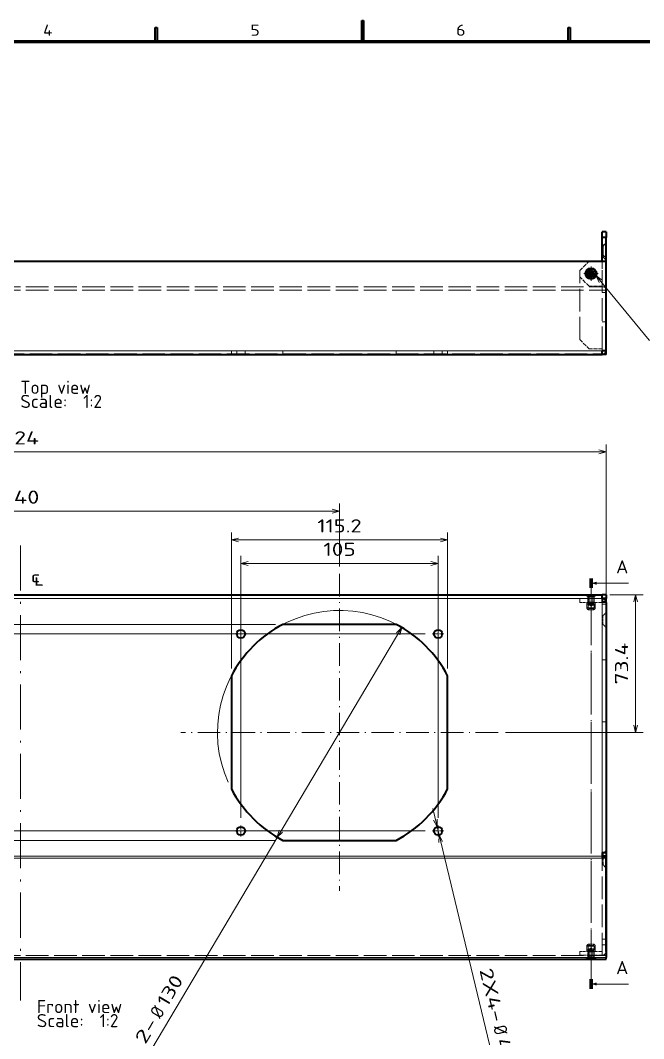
# Model space of a CAD drawing. Extents: x 23 to 587, y 4 to 413.
# Drawn here: x 220.6 to 386.6, y 141.3 to 412.7 of the extents above; entities that cross this region are included whole.
import ezdxf
from ezdxf.enums import TextEntityAlignment as Align

# ---------------------------------------------------------------- set-up
doc = ezdxf.new("R2010")
doc.units = 0
doc.linetypes.add('DASHDOT', pattern=[18.5, 12, -3, 0.5, -3])
doc.linetypes.add('DASHED', pattern=[15, 12, -3])
doc.layers.get('0').update_dxf_attribs({"lineweight": 13})
doc.layers.add('3', color=7, linetype='Continuous', lineweight=13)
doc.styles.add('GDT', font='gdt.shx')
doc.styles.get("Standard").update_dxf_attribs({"font": 'isocp.shx'})

# ---------------------------------------------------------------- blocks, each defined once
blk = doc.blocks.new('BLOCK27')
at = {"layer": '3', "color": 7, "lineweight": 13}
blk.add_text('4', height=3, dxfattribs=at).set_placement((226.62, 408.59), (229.16, 408.59), align=Align.FIT)
blk = doc.blocks.new('BLOCK28')
at = {"layer": '3', "color": 7, "lineweight": 13}
blk.add_text('5', height=3, dxfattribs=at).set_placement((281.82, 408.59), (284.35, 408.59), align=Align.FIT)
blk = doc.blocks.new('BLOCK29')
at = {"layer": '3', "color": 7, "lineweight": 13}
blk.add_text('6', height=3, dxfattribs=at).set_placement((336.62, 408.59), (339.16, 408.59), align=Align.FIT)
blk = doc.blocks.new('BLOCK92')
at = {"layer": '3', "color": 7, "lineweight": 5}
blk.add_solid([(410.24, 407.24), (409.76, 406.76), (30, 407.24), (30, 406.76)], dxfattribs=at)
blk = doc.blocks.new('BLOCK105')
at = {"layer": '3', "color": 7, "lineweight": 5}
blk.add_solid([(256.49, 410.8), (256.97, 410.8), (256.49, 407), (256.97, 407)], dxfattribs=at)
blk = doc.blocks.new('BLOCK106')
at = {"layer": '3', "color": 7, "lineweight": 5}
blk.add_solid([(366.49, 410.8), (366.97, 410.8), (366.49, 407), (366.97, 407)], dxfattribs=at)
blk = doc.blocks.new('BLOCK129')
at = {"color": 7, "lineweight": 100, "ltscale": 0.125}
for p, q in [((548.39, 235.42), (548.39, 230.42)), ((548.39, 16.79), (548.39, 21.79))]:
    blk.add_line(p, q, dxfattribs=at)
at = {"color": 7, "linetype": 'DASHDOT', "lineweight": 13}
blk.add_line((548.39, 230.42), (548.39, 21.79), dxfattribs=at)
at = {"color": 7, "lineweight": 13, "ltscale": 0.427556}
for p, q in [((551.29, 232.92), (568.39, 232.92)), ((551.29, 19.29), (568.39, 19.29))]:
    blk.add_line(p, q, dxfattribs=at)
at = {"color": 7, "lineweight": 13}
for points in [[(551.29, 233.69), (548.39, 232.92), (551.29, 232.14)], [(551.29, 20.07), (548.39, 19.29), (551.29, 18.52)]]:
    blk.add_solid(points, dxfattribs=at)
for p, p2 in [((561.72, 238.17), (568.22, 238.17)), ((561.72, 24.54), (568.22, 24.54))]:
    blk.add_text('A', height=7, dxfattribs=at).set_placement(p, p2, align=Align.FIT)
blk = doc.blocks.new('BLOCK130')
at = {"color": 7, "lineweight": 13}
for s, p, p2 in [('Front view', (253.13, 3.78), (298.63, 3.78)), ('Scale:', (253.13, -3.72), (278.13, -3.72)), ('  1:2', (278.13, -3.72), (296.63, -3.72))]:
    blk.add_text(s, height=7, dxfattribs=at).set_placement(p, p2, align=Align.FIT)
blk = doc.blocks.new('BLOCK131')
at = {"color": 7, "lineweight": 13, "style": 'GDT'}
blk.add_text('q', height=7, dxfattribs=at).set_placement((250, 232.3), (255.13, 232.3), align=Align.FIT)
blk = doc.blocks.new('BLOCK133')
at = {"color": 7, "lineweight": 13}
for p, q in [((414.39, 241.9), (414.39, 275.33)), ((74.39, 271.33), (414.39, 271.33))]:
    blk.add_line(p, q, dxfattribs=at)
blk.add_lwpolyline([(410.53, 270.29), (414.39, 271.33), (410.53, 272.36)], dxfattribs=at)
blk.add_text('340', height=7, dxfattribs=at).set_placement((234.24, 275.33), (254.54, 275.33), align=Align.FIT)
blk = doc.blocks.new('BLOCK135')
at = {"color": 7, "lineweight": 13}
for p, q in [((556.39, 226.7), (556.39, 306.91)), ((-67.61, 302.91), (556.39, 302.91))]:
    blk.add_line(p, q, dxfattribs=at)
blk.add_lwpolyline([(552.53, 301.88), (556.39, 302.91), (552.53, 303.95)], dxfattribs=at)
blk.add_text('624', height=7, dxfattribs=at).set_placement((234.49, 306.91), (254.29, 306.91), align=Align.FIT)
blk = doc.blocks.new('BLOCK136')
at = {"color": 7, "lineweight": 13, "ltscale": 0.443561}
blk.add_line((558.39, 226.8), (576.13, 226.8), dxfattribs=at)
at = {"color": 7, "lineweight": 13}
for p, q in [((572.13, 153.4), (572.13, 226.8)), ((502.89, 153.4), (576.13, 153.4))]:
    blk.add_line(p, q, dxfattribs=at)
for points in [[(573.17, 222.94), (572.13, 226.8), (571.1, 222.94)], [(571.1, 157.26), (572.13, 153.4), (573.17, 157.26)]]:
    blk.add_lwpolyline(points, dxfattribs=at)
blk.add_text('73.4', height=7, rotation=90, dxfattribs=at).set_placement((568.13, 179), (568.13, 201.2), align=Align.FIT)
blk = doc.blocks.new('BLOCK137')
at = {"color": 7, "lineweight": 13}
for p, q in [((380.27, 211), (-106.41, 211)), ((380.27, 95.8), (-106.41, 95.8))]:
    blk.add_line(p, q, dxfattribs=at)
blk = doc.blocks.new('BLOCK138')
at = {"color": 7, "lineweight": 13}
for p, q in [((459.97, 205.9), (-91.34, 205.9)), ((459.97, 100.9), (-91.34, 100.9))]:
    blk.add_line(p, q, dxfattribs=at)
blk = doc.blocks.new('BLOCK139')
at = {"color": 7, "lineweight": 13}
for p, q in [((361.89, 107.83), (361.89, 247.48)), ((466.89, 107.83), (466.89, 247.48)), ((361.89, 243.48), (466.89, 243.48))]:
    blk.add_line(p, q, dxfattribs=at)
for points in [[(365.75, 244.51), (361.89, 243.48), (365.75, 242.44)], [(463.03, 242.44), (466.89, 243.48), (463.03, 244.51)]]:
    blk.add_lwpolyline(points, dxfattribs=at)
blk.add_text('105', height=7, dxfattribs=at).set_placement((405.74, 247.48), (423.04, 247.48), align=Align.FIT)
blk = doc.blocks.new('BLOCK140')
at = {"color": 7, "lineweight": 13}
for p, q in [((356.79, 187.52), (356.79, 259.99)), ((356.79, 255.99), (471.99, 255.99)), ((471.99, 187.52), (471.99, 259.99))]:
    blk.add_line(p, q, dxfattribs=at)
for points in [[(360.65, 257.02), (356.79, 255.99), (360.65, 254.95)], [(468.13, 254.95), (471.99, 255.99), (468.13, 257.02)]]:
    blk.add_lwpolyline(points, dxfattribs=at)
blk.add_text('115.2', height=7, dxfattribs=at).set_placement((402.59, 259.99), (426.19, 259.99), align=Align.FIT)
blk = doc.blocks.new('BLOCK141')
at = {"color": 7, "lineweight": 13}
blk.add_line((314.37, -15.31), (447.54, 209.31), dxfattribs=at)
for points in [[(446.46, 205.46), (447.54, 209.31), (444.68, 206.52)], [(382.32, 101.34), (381.24, 97.49), (384.1, 100.28)]]:
    blk.add_lwpolyline(points, dxfattribs=at)
blk.add_arc((414.39, 153.4), 65, 55.8127, 204.0803, dxfattribs=at)
for s, p, p2 in [('130', (322.68, 6.55), (331.5, 21.43)), ('%%c', (319.04, 0.41), (321.66, 4.83)), ('2-', (310.93, -13.27), (318.02, -1.31))]:
    blk.add_text(s, height=7, rotation=59.3386, dxfattribs=at).set_placement(p, p2, align=Align.FIT)
blk = doc.blocks.new('BLOCK142')
at = {"color": 7, "lineweight": 13}
blk.add_line((464.02, 112.81), (497.57, -26.27), dxfattribs=at)
for points in [[(464.45, 106.6), (466.36, 103.09), (466.46, 107.09)], [(469.33, 95.2), (467.42, 98.71), (467.32, 94.71)]]:
    blk.add_lwpolyline(points, dxfattribs=at)
for s, p, p2 in [('2X4-', (488.88, 26.81), (495.73, -1.58)), ('%%c', (496.2, -3.52), (497.4, -8.51)), ('4.5', (497.87, -10.46), (501.46, -25.33))]:
    blk.add_text(s, height=7, rotation=283.5637, dxfattribs=at).set_placement(p, p2, align=Align.FIT)
blk = doc.blocks.new('BLOCK147')
at = {"color": 7, "linetype": 'DASHDOT', "lineweight": 13, "ltscale": 0.14625}
for p, q in [((466.89, 208.83), (466.89, 202.98)), ((469.82, 205.9), (463.97, 205.9))]:
    blk.add_line(p, q, dxfattribs=at)
blk = doc.blocks.new('BLOCK148')
at = {"color": 7, "linetype": 'DASHDOT', "lineweight": 13, "ltscale": 0.14625}
for p, q in [((466.89, 103.83), (466.89, 97.98)), ((469.82, 100.9), (463.97, 100.9))]:
    blk.add_line(p, q, dxfattribs=at)
blk = doc.blocks.new('BLOCK149')
at = {"color": 7, "linetype": 'DASHDOT', "lineweight": 13, "ltscale": 0.14625}
for p, q in [((361.89, 103.83), (361.89, 97.98)), ((364.82, 100.9), (358.97, 100.9))]:
    blk.add_line(p, q, dxfattribs=at)
blk = doc.blocks.new('BLOCK150')
at = {"color": 7, "linetype": 'DASHDOT', "lineweight": 13, "ltscale": 0.14625}
for p, q in [((361.89, 208.83), (361.89, 202.98)), ((364.82, 205.9), (358.97, 205.9))]:
    blk.add_line(p, q, dxfattribs=at)
blk = doc.blocks.new('BLOCK151')
at = {"color": 7, "linetype": 'DASHDOT', "lineweight": 13}
for p, q in [((414.39, 237.9), (414.39, 68.9)), ((498.89, 153.4), (329.89, 153.4))]:
    blk.add_line(p, q, dxfattribs=at)
blk = doc.blocks.new('BLOCK154')
at = {"color": 7, "lineweight": 35}
for p, q in [((-65.61, 226.8), (554.39, 226.8)), ((556.39, 222.7), (556.39, 89.44)), ((444.51, 211), (384.27, 211)), ((356.79, 183.52), (356.79, 123.28)), ((471.99, 123.28), (471.99, 183.52)), ((384.27, 95.8), (444.51, 95.8)), ((556.39, 36.6), (556.39, 87.44)), ((556.39, 86.8), (556.39, 33.42)), ((-67.61, 32.5), (556.39, 32.5))]:
    blk.add_line(p, q, dxfattribs=at)
at = {"color": 7, "linetype": 'DASHED', "lineweight": 13}
for p, q in [((-65.61, 224.8), (554.39, 224.8)), ((554.39, 89.44), (554.39, 222.8)), ((-65.61, 87.39), (556.39, 87.39)), ((554.39, 34.6), (554.39, 86.31)), ((-67.61, 34.5), (556.39, 34.5))]:
    blk.add_line(p, q, dxfattribs=at)
at = {"color": 7, "lineweight": 13}
for p, q in [((-65.61, 224.8), (554.39, 224.8)), ((554.39, 222.8), (554.39, 89.44)), ((-65.61, 87.39), (554.39, 87.39)), ((-65.61, 86.31), (554.39, 86.31)), ((-67.61, 33.42), (556.39, 33.42))]:
    blk.add_line(p, q, dxfattribs=at)
at = {"color": 7, "linetype": 'DASHED', "lineweight": 13, "ltscale": 0.125}
for p, q in [((542.39, 224.7), (547.39, 224.7)), ((547.39, 222.7), (542.39, 222.7)), ((547.39, 36.6), (542.39, 36.6)), ((542.39, 34.6), (547.39, 34.6))]:
    blk.add_line(p, q, dxfattribs=at)
at = {"color": 7, "linetype": 'DASHED', "lineweight": 13, "ltscale": 0.05}
for p, q in [((542.39, 222.7), (542.39, 224.7)), ((546.69, 222.7), (546.69, 224.7)), ((547.39, 222.7), (547.39, 224.7)), ((547.39, 222.7), (547.39, 224.7)), ((550.09, 222.7), (550.09, 224.7)), ((556.39, 221.7), (554.39, 221.7)), ((556.39, 192), (554.39, 192)), ((556.39, 159), (554.39, 159)), ((556.39, 43.15), (554.39, 43.15)), ((556.39, 40.15), (554.39, 40.15)), ((542.39, 34.6), (542.39, 36.6)), ((546.69, 36.6), (546.69, 34.6)), ((547.39, 34.6), (547.39, 36.6)), ((547.39, 34.6), (547.39, 36.6)), ((550.09, 36.6), (550.09, 34.6))]:
    blk.add_line(p, q, dxfattribs=at)
at = {"color": 7, "linetype": 'DASHED', "lineweight": 13, "ltscale": 0.042426}
for p, q in [((545.49, 226.8), (546.69, 225.6)), ((551.29, 226.8), (550.09, 225.6)), ((545.49, 32.5), (546.69, 33.7)), ((551.29, 32.5), (550.09, 33.7))]:
    blk.add_line(p, q, dxfattribs=at)
at = {"color": 7, "linetype": 'DASHED', "lineweight": 13, "ltscale": 0.09945}
for p, q in [((549.67, 226.8), (545.69, 226.8)), ((549.67, 226.65), (545.69, 226.65)), ((551.09, 226.65), (547.11, 226.65))]:
    blk.add_line(p, q, dxfattribs=at)
at = {"color": 7, "linetype": 'DASHED', "lineweight": 13, "ltscale": 0.00375}
for p, q in [((545.69, 226.65), (545.69, 226.8)), ((551.09, 226.65), (551.09, 226.8)), ((545.69, 32.65), (545.69, 32.5)), ((551.09, 32.65), (551.09, 32.5))]:
    blk.add_line(p, q, dxfattribs=at)
at = {"color": 7, "linetype": 'DASHED', "lineweight": 13, "ltscale": 0.031942}
for p, q in [((546.79, 226), (545.69, 226.65)), ((549.99, 226), (551.09, 226.65)), ((546.79, 33.3), (545.69, 32.65)), ((549.99, 33.3), (551.09, 32.65))]:
    blk.add_line(p, q, dxfattribs=at)
at = {"color": 7, "linetype": 'DASHED', "lineweight": 13, "ltscale": 0.085}
for p, q in [((546.69, 225.6), (550.09, 225.6)), ((546.69, 225.6), (550.09, 225.6)), ((550.09, 33.7), (546.69, 33.7)), ((550.09, 33.7), (546.69, 33.7))]:
    blk.add_line(p, q, dxfattribs=at)
at = {"color": 7, "linetype": 'DASHED', "lineweight": 13, "ltscale": 0.02}
for p, q in [((546.69, 225.6), (546.69, 224.8)), ((550.09, 225.6), (550.09, 224.8)), ((546.69, 33.7), (546.69, 34.5)), ((550.09, 33.7), (550.09, 34.5))]:
    blk.add_line(p, q, dxfattribs=at)
at = {"color": 7, "linetype": 'DASHED', "lineweight": 13, "ltscale": 0.058934}
for p, q in [((549.15, 226), (546.79, 226)), ((549.15, 222.8), (546.79, 222.8)), ((549.99, 226), (547.63, 226)), ((549.99, 222.8), (547.63, 222.8)), ((549.15, 221.8), (546.79, 221.8)), ((549.15, 219.89), (546.79, 219.89)), ((549.99, 221.8), (547.63, 221.8)), ((549.99, 219.89), (547.63, 219.89))]:
    blk.add_line(p, q, dxfattribs=at)
at = {"color": 7, "linetype": 'DASHED', "lineweight": 13, "ltscale": 0.08}
for p, q in [((546.79, 222.8), (546.79, 226)), ((549.99, 222.8), (549.99, 226)), ((546.79, 36.5), (546.79, 33.3)), ((549.99, 36.5), (549.99, 33.3))]:
    blk.add_line(p, q, dxfattribs=at)
at = {"color": 7, "linetype": 'DASHED', "lineweight": 13, "ltscale": 0.113844}
for p, q in [((547.39, 222.25), (547.39, 226.8)), ((549.39, 222.25), (549.39, 226.8)), ((547.39, 37.05), (547.39, 32.5)), ((549.39, 37.05), (549.39, 32.5))]:
    blk.add_line(p, q, dxfattribs=at)
at = {"color": 7, "linetype": 'DASHED', "lineweight": 13, "ltscale": 0.175}
for p, q in [((554.39, 224.7), (547.39, 224.7)), ((554.39, 222.7), (547.39, 222.7)), ((554.39, 36.6), (547.39, 36.6)), ((554.39, 34.6), (547.39, 34.6))]:
    blk.add_line(p, q, dxfattribs=at)
at = {"color": 7, "linetype": 'DASHED', "lineweight": 13, "ltscale": 0.034992}
for p, q in [((548.84, 226.16), (547.44, 226.16)), ((549.34, 226.16), (547.94, 226.16))]:
    blk.add_line(p, q, dxfattribs=at)
at = {"color": 7, "linetype": 'DASHED', "lineweight": 13, "ltscale": 0.099974}
for p, q in [((547.44, 222.16), (547.44, 226.16)), ((549.34, 222.16), (549.34, 226.16)), ((547.44, 37.14), (547.44, 33.15)), ((549.34, 37.14), (549.34, 33.15))]:
    blk.add_line(p, q, dxfattribs=at)
at = {"color": 7, "linetype": 'DASHED', "lineweight": 13, "ltscale": 0.008538}
for p, q in [((548.16, 225.69), (548.5, 225.69)), ((548.62, 225.69), (548.28, 225.69))]:
    blk.add_line(p, q, dxfattribs=at)
at = {"color": 7, "linetype": 'DASHED', "lineweight": 13, "ltscale": 0.003052}
for p, q in [((548.28, 225.69), (548.16, 225.69)), ((548.5, 225.69), (548.62, 225.69))]:
    blk.add_line(p, q, dxfattribs=at)
at = {"color": 7, "linetype": 'DASHED', "lineweight": 13, "ltscale": 0.03555}
blk.add_line((551.09, 226.8), (549.67, 226.8), dxfattribs=at)
at = {"color": 7, "lineweight": 35, "ltscale": 0.05}
for p, q in [((556.39, 226.8), (554.39, 226.8)), ((554.39, 224.8), (554.39, 226.8)), ((554.39, 224.8), (556.39, 224.8)), ((554.39, 224.8), (554.39, 222.8)), ((556.39, 222.8), (554.39, 222.8)), ((556.39, 226.8), (556.39, 224.8)), ((556.39, 222.7), (556.39, 224.7)), ((554.39, 89.44), (554.39, 87.44)), ((554.39, 89.44), (556.39, 89.44)), ((556.39, 87.44), (554.39, 87.44)), ((556.39, 89.44), (556.39, 87.44)), ((554.39, 86.8), (556.39, 86.8))]:
    blk.add_line(p, q, dxfattribs=at)
at = {"color": 7, "linetype": 'DASHED', "lineweight": 13, "ltscale": 0.047499}
blk.add_line((554.39, 222.8), (554.39, 224.7), dxfattribs=at)
at = {"color": 7, "linetype": 'DASHED', "lineweight": 13, "ltscale": 0.000290897}
blk.add_line((554.4, 224.7), (554.39, 224.7), dxfattribs=at)
at = {"color": 7, "lineweight": 35, "ltscale": 0.049709}
blk.add_line((556.39, 224.7), (554.4, 224.7), dxfattribs=at)
at = {"color": 7, "lineweight": 35, "ltscale": 0.0025}
blk.add_line((556.39, 222.7), (556.39, 222.8), dxfattribs=at)
at = {"color": 7, "linetype": 'DASHED', "lineweight": 13, "ltscale": 0.082875}
for p, q in [((549.46, 221.8), (546.14, 221.8)), ((549.46, 219.89), (546.14, 219.89)), ((550.64, 221.8), (547.33, 221.8)), ((550.64, 219.89), (547.33, 219.89))]:
    blk.add_line(p, q, dxfattribs=at)
at = {"color": 7, "linetype": 'DASHED', "lineweight": 13, "ltscale": 0.047663}
for p, q in [((546.14, 219.89), (546.14, 221.8)), ((546.79, 219.89), (546.79, 221.8)), ((549.99, 219.89), (549.99, 221.8)), ((550.64, 219.89), (550.64, 221.8)), ((546.14, 39.41), (546.14, 37.5)), ((546.79, 39.41), (546.79, 37.5)), ((549.99, 39.41), (549.99, 37.5)), ((550.64, 39.41), (550.64, 37.5))]:
    blk.add_line(p, q, dxfattribs=at)
at = {"color": 7, "linetype": 'DASHED', "lineweight": 13, "ltscale": 0.042358}
for p, q in [((548.93, 222.25), (547.24, 222.25)), ((548.93, 222.16), (547.24, 222.16)), ((548.93, 221.26), (547.24, 221.26)), ((548.93, 219.44), (547.24, 219.44)), ((548.93, 218.79), (547.24, 218.79)), ((549.54, 218.79), (547.85, 218.79))]:
    blk.add_line(p, q, dxfattribs=at)
at = {"color": 7, "linetype": 'DASHED', "lineweight": 13, "ltscale": 0.017002}
for p, q in [((547.44, 219.44), (547.24, 218.79)), ((549.34, 219.44), (549.54, 218.79)), ((547.44, 39.86), (547.24, 40.51)), ((549.34, 39.86), (549.54, 40.51))]:
    blk.add_line(p, q, dxfattribs=at)
at = {"color": 7, "linetype": 'DASHED', "lineweight": 13, "ltscale": 0.015142}
for p, q in [((549.54, 222.25), (548.93, 222.25)), ((549.54, 222.16), (548.93, 222.16)), ((549.54, 221.26), (548.93, 221.26)), ((549.54, 219.44), (548.93, 219.44))]:
    blk.add_line(p, q, dxfattribs=at)
at = {"color": 7, "linetype": 'DASHED', "lineweight": 13, "ltscale": 0.06364}
for p, q in [((556.39, 217.3), (554.59, 215.5)), ((556.39, 209.3), (554.59, 211.1))]:
    blk.add_line(p, q, dxfattribs=at)
at = {"color": 7, "linetype": 'DASHED', "lineweight": 13, "ltscale": 0.005}
for p, q in [((554.59, 215.5), (554.39, 215.5)), ((554.59, 211.1), (554.39, 211.1))]:
    blk.add_line(p, q, dxfattribs=at)
at = {"color": 7, "linetype": 'DASHED', "lineweight": 13, "ltscale": 0.11}
blk.add_line((554.59, 211.1), (554.59, 215.5), dxfattribs=at)
blk.add_line((554.59, 211.1), (554.59, 215.5), dxfattribs=at)
at = {"color": 7, "linetype": 'DASHED', "lineweight": 13, "ltscale": 0.01}
for p, q in [((554.79, 88.8), (554.39, 88.8)), ((554.79, 82.8), (554.39, 82.8))]:
    blk.add_line(p, q, dxfattribs=at)
at = {"color": 7, "linetype": 'DASHED', "lineweight": 13, "ltscale": 0.001353}
blk.add_line((554.39, 87.39), (554.39, 87.44), dxfattribs=at)
at = {"color": 7, "lineweight": 35, "ltscale": 0.0147}
blk.add_line((554.39, 87.39), (554.39, 86.8), dxfattribs=at)
at = {"color": 7, "linetype": 'DASHED', "lineweight": 13, "ltscale": 0.056569}
for p, q in [((556.39, 90.4), (554.79, 88.8)), ((556.39, 81.2), (554.79, 82.8))]:
    blk.add_line(p, q, dxfattribs=at)
at = {"color": 7, "linetype": 'DASHED', "lineweight": 13, "ltscale": 0.15}
blk.add_line((554.79, 82.8), (554.79, 88.8), dxfattribs=at)
blk.add_line((554.79, 82.8), (554.79, 88.8), dxfattribs=at)
at = {"color": 7, "lineweight": 35, "ltscale": 0.016053}
blk.add_line((556.39, 87.44), (556.39, 86.8), dxfattribs=at)
at = {"color": 7, "lineweight": 35, "ltscale": 0.012361}
blk.add_line((554.39, 86.8), (554.39, 86.31), dxfattribs=at)
at = {"color": 7, "linetype": 'DASHED', "lineweight": 13, "ltscale": 0.083218}
for p, q in [((546.14, 39.41), (549.47, 39.41)), ((547.31, 39.41), (550.64, 39.41)), ((546.14, 37.5), (549.47, 37.5)), ((547.31, 37.5), (550.64, 37.5))]:
    blk.add_line(p, q, dxfattribs=at)
at = {"color": 7, "linetype": 'DASHED', "lineweight": 13, "ltscale": 0.059177}
for p, q in [((546.79, 39.41), (549.16, 39.41)), ((547.62, 39.41), (549.99, 39.41)), ((546.79, 37.5), (549.16, 37.5)), ((546.79, 36.5), (549.16, 36.5)), ((546.79, 33.3), (549.16, 33.3)), ((547.62, 37.5), (549.99, 37.5)), ((547.62, 36.5), (549.99, 36.5)), ((547.62, 33.3), (549.99, 33.3))]:
    blk.add_line(p, q, dxfattribs=at)
at = {"color": 7, "linetype": 'DASHED', "lineweight": 13, "ltscale": 0.042533}
for p, q in [((547.24, 40.51), (548.94, 40.51)), ((547.84, 40.51), (549.54, 40.51)), ((547.84, 39.86), (549.54, 39.86)), ((547.84, 38.04), (549.54, 38.04)), ((547.84, 37.14), (549.54, 37.14)), ((547.84, 37.05), (549.54, 37.05))]:
    blk.add_line(p, q, dxfattribs=at)
at = {"color": 7, "linetype": 'DASHED', "lineweight": 13, "ltscale": 0.014967}
for p, q in [((547.24, 39.86), (547.84, 39.86)), ((547.24, 38.04), (547.84, 38.04)), ((547.24, 37.14), (547.84, 37.14)), ((547.24, 37.05), (547.84, 37.05))]:
    blk.add_line(p, q, dxfattribs=at)
at = {"color": 7, "linetype": 'DASHED', "lineweight": 13, "ltscale": 0.099861}
for p, q in [((545.69, 32.65), (549.68, 32.65)), ((547.1, 32.65), (551.09, 32.65))]:
    blk.add_line(p, q, dxfattribs=at)
at = {"color": 7, "linetype": 'DASHED', "lineweight": 13, "ltscale": 0.035136}
for p, q in [((547.44, 33.15), (548.85, 33.15)), ((547.93, 33.15), (549.34, 33.15))]:
    blk.add_line(p, q, dxfattribs=at)
at = {"color": 7, "linetype": 'DASHED', "lineweight": 13, "ltscale": 0.008573}
for p, q in [((548.16, 33.61), (548.5, 33.61)), ((548.62, 33.61), (548.28, 33.61))]:
    blk.add_line(p, q, dxfattribs=at)
at = {"color": 7, "linetype": 'DASHED', "lineweight": 13, "ltscale": 0.003017}
for p, q in [((548.28, 33.61), (548.16, 33.61)), ((548.5, 33.61), (548.62, 33.61))]:
    blk.add_line(p, q, dxfattribs=at)
at = {"color": 7, "lineweight": 35, "ltscale": 0.022939}
blk.add_line((556.39, 32.5), (556.39, 33.42), dxfattribs=at)
at = {"color": 7, "lineweight": 35, "ltscale": 0.035139}
blk.add_line((545.69, 32.5), (547.1, 32.5), dxfattribs=at)
at = {"color": 7, "lineweight": 35, "ltscale": 0.099861}
blk.add_line((547.1, 32.5), (551.09, 32.5), dxfattribs=at)
at = {"color": 7, "lineweight": 35}
for centre in [(361.89, 205.9), (466.89, 205.9), (361.89, 100.9), (466.89, 100.9)]:
    blk.add_circle(centre, 2.25, dxfattribs=at)
at = {"color": 7, "linetype": 'DASHED', "lineweight": 13}
for centre, radius, start, end in [((547.24, 221.8), 1.1, 114.1477, 180), ((549.54, 221.8), 1.1, 0, 65.8523), ((554.39, 222.7), 2, 0, 2.866), ((547.24, 219.89), 1.1, 180, 270), ((547.24, 221.8), 0.45, 90, 180), ((547.24, 221.71), 0.45, 90, 270), ((547.24, 219.89), 0.45, 180, 270), ((548.39, 221.26), 0.45, 180.0237, 269.9763), ((548.39, 221.26), 0.45, 270.0237, 359.9763), ((549.54, 221.8), 0.45, 0, 90), ((549.54, 221.71), 0.45, 270, 90), ((549.54, 219.89), 0.45, 270, 360), ((549.54, 219.89), 1.1, 270, 360), ((547.24, 39.41), 1.1, 90, 180), ((547.24, 39.41), 0.45, 90, 180), ((547.24, 37.59), 0.45, 90, 270), ((548.39, 38.04), 0.45, 90.0237, 179.9763), ((548.39, 38.04), 0.45, 0.0237, 89.9763), ((549.54, 39.41), 1.1, 0, 90), ((549.54, 39.41), 0.45, 0, 90), ((549.54, 37.59), 0.45, 270, 90), ((547.24, 37.5), 1.1, 180, 245.8523), ((547.24, 37.5), 0.45, 180, 270), ((549.54, 37.5), 0.45, 270, 360), ((549.54, 37.5), 1.1, 294.1477, 360), ((554.39, 36.6), 2, 270, 0)]:
    blk.add_arc(centre, radius, start, end, dxfattribs=at)
at = {"color": 7, "lineweight": 35}
for centre, radius, start, end in [((554.39, 222.7), 2, 2.866, 90), ((414.39, 153.4), 65, 117.6061, 152.3939), ((414.39, 153.4), 65, 27.6061, 62.3939), ((414.39, 153.4), 65, 207.6061, 242.3939), ((414.39, 153.4), 65, 297.6061, 332.3939)]:
    blk.add_arc(centre, radius, start, end, dxfattribs=at)
at = {"color": 7, "linetype": 'DASHED', "lineweight": 13}
for points, knots in [([(547.44, 226.16), (547.46, 226.15), (547.51, 226.14), (547.58, 226.11), (547.64, 226.08), (547.7, 226.03), (547.76, 225.99), (547.81, 225.93), (547.87, 225.87), (547.92, 225.82), (547.98, 225.77), (548.03, 225.72), (548.1, 225.7), (548.14, 225.69), (548.16, 225.69)], [0, 0, 0, 0, 0.07145, 0.1427416, 0.2149689, 0.2889949, 0.3652286, 0.4434267, 0.5225702, 0.6008754, 0.6761338, 0.7467388, 0.8131866, 0.8741153, 0.8741153, 0.8741153, 0.8741153]), ([(548.16, 225.69), (548.16, 225.69), (548.17, 225.69), (548.19, 225.69), (548.23, 225.7), (548.29, 225.72), (548.34, 225.75), (548.37, 225.78), (548.39, 225.79)], [0, 0, 0, 0, 0.0033711, 0.0190654, 0.0763867, 0.1305325, 0.1890637, 0.256279, 0.256279, 0.256279, 0.256279]), ([(548.62, 225.69), (548.62, 225.69), (548.61, 225.69), (548.59, 225.69), (548.55, 225.7), (548.49, 225.72), (548.44, 225.75), (548.41, 225.78), (548.39, 225.79)], [0, 0, 0, 0, 0.0033711, 0.0190654, 0.0763867, 0.1305325, 0.1890637, 0.256279, 0.256279, 0.256279, 0.256279]), ([(549.34, 226.16), (549.32, 226.15), (549.27, 226.14), (549.2, 226.11), (549.14, 226.08), (549.08, 226.03), (549.02, 225.99), (548.97, 225.93), (548.91, 225.87), (548.86, 225.82), (548.8, 225.77), (548.75, 225.72), (548.68, 225.7), (548.64, 225.69), (548.62, 225.69)], [0, 0, 0, 0, 0.07145, 0.1427416, 0.2149689, 0.2889949, 0.3652286, 0.4434267, 0.5225702, 0.6008754, 0.6761338, 0.7467388, 0.8131866, 0.8741153, 0.8741153, 0.8741153, 0.8741153]), ([(547.44, 33.15), (547.46, 33.15), (547.51, 33.16), (547.58, 33.19), (547.64, 33.22), (547.7, 33.27), (547.76, 33.31), (547.81, 33.37), (547.87, 33.43), (547.92, 33.48), (547.98, 33.53), (548.03, 33.58), (548.1, 33.6), (548.14, 33.61), (548.16, 33.61)], [0, 0, 0, 0, 0.07145, 0.1427416, 0.2149689, 0.2889949, 0.3652286, 0.4434267, 0.5225702, 0.6008754, 0.6761338, 0.7467388, 0.8131866, 0.8741153, 0.8741153, 0.8741153, 0.8741153]), ([(548.16, 33.61), (548.16, 33.61), (548.17, 33.61), (548.19, 33.61), (548.23, 33.6), (548.29, 33.58), (548.34, 33.55), (548.37, 33.52), (548.39, 33.51)], [0, 0, 0, 0, 0.0033711, 0.0190654, 0.0763867, 0.1305325, 0.1890637, 0.256279, 0.256279, 0.256279, 0.256279]), ([(548.62, 33.61), (548.62, 33.61), (548.61, 33.61), (548.59, 33.61), (548.55, 33.6), (548.49, 33.58), (548.44, 33.55), (548.41, 33.52), (548.39, 33.51)], [0, 0, 0, 0, 0.0033711, 0.0190654, 0.0763867, 0.1305325, 0.1890637, 0.256279, 0.256279, 0.256279, 0.256279]), ([(549.34, 33.15), (549.32, 33.15), (549.27, 33.16), (549.2, 33.19), (549.14, 33.22), (549.08, 33.27), (549.02, 33.31), (548.97, 33.37), (548.91, 33.43), (548.86, 33.48), (548.8, 33.53), (548.75, 33.58), (548.68, 33.6), (548.64, 33.61), (548.62, 33.61)], [0, 0, 0, 0, 0.07145, 0.1427416, 0.2149689, 0.2889949, 0.3652286, 0.4434267, 0.5225702, 0.6008754, 0.6761338, 0.7467388, 0.8131866, 0.8741153, 0.8741153, 0.8741153, 0.8741153])]:
    blk.add_open_spline(points, degree=3, knots=knots, dxfattribs=at)
blk = doc.blocks.new('BLOCK155')
at = {"color": 7, "lineweight": 13}
for s, p, p2 in [('Top view', (244.39, -136.8), (281.89, -136.8)), ('Scale:', (244.39, -144.3), (269.39, -144.3)), ('  1:2', (269.39, -144.3), (287.89, -144.3))]:
    blk.add_text(s, height=7, dxfattribs=at).set_placement(p, p2, align=Align.FIT)
blk = doc.blocks.new('BLOCK156')
at = {"color": 7, "lineweight": 13}
for points in [[(551.05, -73.85), (579.42, -108.13), (688.89, -108.13)], [(554.32, -76.17), (551.05, -73.85), (552.72, -77.49)]]:
    blk.add_lwpolyline(points, dxfattribs=at)
for s, p, p2 in [('4-', (582.42, -95.13), (591.11, -95.13)), ('%%c', (591.11, -95.13), (596.24, -95.13)), ('3.4,', (596.24, -95.13), (612.56, -95.13)), ('%%c', (612.56, -95.13), (617.69, -95.13)), ('5.8 C.S. HOLES', (617.69, -95.13), (688.89, -95.13)), ('(3.2mm BLIND RIVET)', (582.42, -106.05), (681.85, -106.05))]:
    blk.add_text(s, height=7, dxfattribs=at).set_placement(p, p2, align=Align.FIT)
blk = doc.blocks.new('BLOCK157')
at = {"color": 7, "linetype": 'DASHDOT', "lineweight": 13, "ltscale": 0.1885}
blk.add_line((548.39, -68.93), (548.39, -76.47), dxfattribs=at)
at = {"color": 7, "linetype": 'DASHDOT', "lineweight": 13, "ltscale": 0.188499}
blk.add_line((552.16, -72.7), (544.62, -72.7), dxfattribs=at)
blk = doc.blocks.new('BLOCK159')
at = {"color": 7, "lineweight": 35, "ltscale": 0.05}
for p, q in [((556.39, -50.4), (554.39, -50.4)), ((556.39, -53.4), (554.39, -53.4)), ((556.39, -113.8), (554.39, -113.8)), ((554.39, -115.8), (554.39, -113.8)), ((556.39, -115.8), (554.39, -115.8))]:
    blk.add_line(p, q, dxfattribs=at)
at = {"color": 7, "lineweight": 35, "ltscale": 0.075}
for p, q in [((554.39, -53.4), (554.39, -50.4)), ((556.39, -50.4), (556.39, -53.4))]:
    blk.add_line(p, q, dxfattribs=at)
at = {"color": 7, "linetype": 'DASHED', "lineweight": 13, "ltscale": 0.05}
for p, q in [((556.39, -53.4), (554.39, -53.4)), ((556.39, -82.8), (554.39, -82.8)), ((556.39, -98.4), (554.39, -98.4)), ((356.79, -115.8), (356.79, -113.8)), ((359.64, -115.8), (359.64, -113.8)), ((359.64, -113.8), (359.64, -115.8)), ((364.14, -115.8), (364.14, -113.8)), ((364.14, -113.8), (364.14, -115.8)), ((384.27, -115.8), (384.27, -113.8)), ((384.27, -115.8), (384.27, -113.8)), ((444.51, -115.8), (444.51, -113.8)), ((444.51, -115.8), (444.51, -113.8)), ((464.64, -115.8), (464.64, -113.8)), ((464.64, -113.8), (464.64, -115.8)), ((469.14, -115.8), (469.14, -113.8)), ((469.14, -113.8), (469.14, -115.8)), ((471.99, -115.8), (471.99, -113.8)), ((556.39, -113.72), (554.39, -113.72))]:
    blk.add_line(p, q, dxfattribs=at)
at = {"color": 7, "lineweight": 35, "ltscale": 0.31625}
for p, q in [((554.39, -66.05), (554.39, -53.4)), ((556.39, -66.05), (556.39, -53.4))]:
    blk.add_line(p, q, dxfattribs=at)
at = {"color": 7, "linetype": 'DASHED', "lineweight": 13, "ltscale": 0.01}
for p, q in [((554.39, -57.85), (554.79, -57.85)), ((554.39, -63.85), (554.79, -63.85))]:
    blk.add_line(p, q, dxfattribs=at)
at = {"color": 7, "linetype": 'DASHED', "lineweight": 13, "ltscale": 0.005}
for p, q in [((554.39, -58.2), (554.59, -58.2)), ((554.39, -62.6), (554.59, -62.6))]:
    blk.add_line(p, q, dxfattribs=at)
at = {"color": 7, "linetype": 'DASHED', "lineweight": 13, "ltscale": 0.06364}
for p, q in [((554.59, -58.2), (556.39, -56.4)), ((554.59, -62.6), (556.39, -64.4))]:
    blk.add_line(p, q, dxfattribs=at)
at = {"color": 7, "linetype": 'DASHED', "lineweight": 13, "ltscale": 0.055}
for p, q in [((554.59, -60.4), (554.59, -58.2)), ((554.59, -62.6), (554.59, -60.4))]:
    blk.add_line(p, q, dxfattribs=at)
at = {"color": 7, "linetype": 'DASHED', "lineweight": 13, "ltscale": 0.056569}
for p, q in [((554.79, -57.85), (556.39, -56.25)), ((554.79, -63.85), (556.39, -65.45))]:
    blk.add_line(p, q, dxfattribs=at)
at = {"color": 7, "linetype": 'DASHED', "lineweight": 13, "ltscale": 0.075}
for p, q in [((554.79, -60.85), (554.79, -57.85)), ((554.79, -63.85), (554.79, -60.85))]:
    blk.add_line(p, q, dxfattribs=at)
at = {"color": 7, "lineweight": 35}
for p, q in [((-67.61, -66.05), (556.39, -66.05)), ((556.39, -113.8), (556.39, -66.05)), ((-65.61, -115.8), (554.39, -115.8))]:
    blk.add_line(p, q, dxfattribs=at)
at = {"color": 7, "linetype": 'DASHED', "lineweight": 13, "ltscale": 0.176777}
for p, q in [((542.39, -71.05), (547.39, -66.05)), ((547.39, -79.46), (542.39, -74.46)), ((542.39, -107.8), (547.39, -112.8))]:
    blk.add_line(p, q, dxfattribs=at)
at = {"color": 7, "linetype": 'DASHED', "lineweight": 13}
for p, q in [((554.39, -112.8), (554.39, -66.05)), ((554.39, -112.8), (554.39, -66.05)), ((542.39, -107.8), (542.39, -71.05)), ((-67.61, -79.76), (556.39, -79.76)), ((-67.61, -79.76), (556.39, -79.76)), ((-67.61, -81.44), (556.39, -81.44)), ((-65.61, -113.8), (554.39, -113.8)), ((-65.61, -115.48), (554.39, -115.48))]:
    blk.add_line(p, q, dxfattribs=at)
at = {"color": 7, "linetype": 'DASHED', "lineweight": 13, "ltscale": 0.335177}
blk.add_line((554.39, -66.05), (554.39, -79.46), dxfattribs=at)
at = {"color": 7, "linetype": 'DASHED', "lineweight": 13, "ltscale": 0.175}
for p, q in [((554.39, -79.46), (547.39, -79.46)), ((554.39, -112.8), (547.39, -112.8))]:
    blk.add_line(p, q, dxfattribs=at)
at = {"color": 7, "lineweight": 13}
blk.add_line((-65.61, -113.8), (554.39, -113.8), dxfattribs=at)
at = {"color": 7, "linetype": 'DASHED', "lineweight": 13, "ltscale": 0.025}
blk.add_line((554.39, -113.8), (554.39, -112.8), dxfattribs=at)
at = {"color": 7, "linetype": 'DASHED', "lineweight": 13, "ltscale": 0.000477435}
blk.add_line((556.39, -113.82), (556.39, -113.8), dxfattribs=at)
at = {"color": 7, "lineweight": 35, "ltscale": 0.049523}
blk.add_line((556.39, -115.8), (556.39, -113.82), dxfattribs=at)
at = {"color": 7, "lineweight": 35}
for radius in [2.9, 2.7, 1, 0.95]:
    blk.add_circle((548.39, -72.7), radius, dxfattribs=at)
at = {"color": 7, "linetype": 'DASHED', "lineweight": 13}
for radius in [2.9, 2.25, 1.7, 1.6, 1.15, 1.15, 1.15, 1.15, 1.15, 1.15, 1.15, 1.15, 1.15, 1.15, 0.95, 0.95, 0.45, 0.45]:
    blk.add_circle((548.39, -72.7), radius, dxfattribs=at)
for radius, start, end in [(1.6, 61.3521, 241.3521), (1.6, 118.2512, 298.2512), (1.6, 241.3521, 61.3521), (1.6, 298.2512, 118.2512), (0.95, 297.6021, 298.262), (2.25, 297.6021, 298.2556), (2.7, 297.6021, 298.2551)]:
    blk.add_arc((548.39, -72.7), radius, start, end, dxfattribs=at)
at = {"color": 7, "lineweight": 35}
blk.add_arc((554.39, -113.8), 2, 270, 360, dxfattribs=at)
at = {"color": 7, "linetype": 'DASHED', "lineweight": 13}
blk.add_ellipse((554.39, -80.99), major_axis=(2, 0), ratio=0.643646, start_param=6.283185, end_param=7.853982, dxfattribs=at)

msp = doc.modelspace()

# ---------------------------------------------------------------- linework, layer by layer
at = {"color": 7, "linetype": 'DASHDOT', "lineweight": 13}
for p, q in [((220.58, 272.72), (220.58, 151.46)), ((372.58, 262.69), (372.58, 155.88))]:
    msp.add_line(p, q, dxfattribs=at)
at = {"layer": '3', "color": 7, "lineweight": 35, "ltscale": 0.142588}
for p, q in [((311.49, 407), (311.49, 412.7)), ((311.97, 412.7), (311.97, 407))]:
    msp.add_line(p, q, dxfattribs=at)
at = {"layer": '3', "color": 7, "lineweight": 35, "ltscale": 0.011875}
for p, q in [((311.49, 412.7), (311.97, 412.7)), ((256.49, 410.8), (256.97, 410.8)), ((366.49, 410.8), (366.97, 410.8)), ((256.97, 407), (256.49, 407)), ((311.97, 407), (311.49, 407)), ((366.97, 407), (366.49, 407))]:
    msp.add_line(p, q, dxfattribs=at)
at = {"layer": '3', "color": 7, "lineweight": 35, "ltscale": 0.095}
for p, q in [((256.49, 407), (256.49, 410.8)), ((256.97, 410.8), (256.97, 407)), ((366.49, 407), (366.49, 410.8)), ((366.97, 410.8), (366.97, 407))]:
    msp.add_line(p, q, dxfattribs=at)
at = {"layer": '3', "color": 7, "lineweight": 35}
for p, q in [((30, 407.24), (580.2, 407.24)), ((579.73, 406.76), (30, 406.76))]:
    msp.add_line(p, q, dxfattribs=at)

# ---------------------------------------------------------------- block references
at = {"lineweight": 0, "xscale": 0.5, "yscale": 0.5, "zscale": 0.5}
for name, p in [('BLOCK159', (98.38, 381.55)), ('BLOCK157', (98.38, 381.55)), ('BLOCK156', (98.38, 381.55)), ('BLOCK155', (98.38, 381.55)), ('BLOCK135', (98.38, 146.23)), ('BLOCK133', (98.38, 146.23)), ('BLOCK140', (98.38, 146.23)), ('BLOCK139', (98.38, 146.23)), ('BLOCK129', (98.38, 146.23)), ('BLOCK131', (98.38, 146.23)), ('BLOCK151', (98.38, 146.23)), ('BLOCK154', (98.38, 146.23)), ('BLOCK141', (98.38, 146.23)), ('BLOCK136', (98.38, 146.23)), ('BLOCK137', (98.38, 146.23)), ('BLOCK150', (98.38, 146.23)), ('BLOCK147', (98.38, 146.23)), ('BLOCK138', (98.38, 146.23)), ('BLOCK142', (98.38, 146.23)), ('BLOCK149', (98.38, 146.23)), ('BLOCK148', (98.38, 146.23)), ('BLOCK130', (98.38, 146.23))]:
    msp.add_blockref(name, p, dxfattribs=at)
at = {"layer": '3', "lineweight": 0}
for name in ['BLOCK27', 'BLOCK105', 'BLOCK28', 'BLOCK29', 'BLOCK106', 'BLOCK92']:
    msp.add_blockref(name, (0, 0), dxfattribs=at)

doc.saveas('drawing.dxf')
